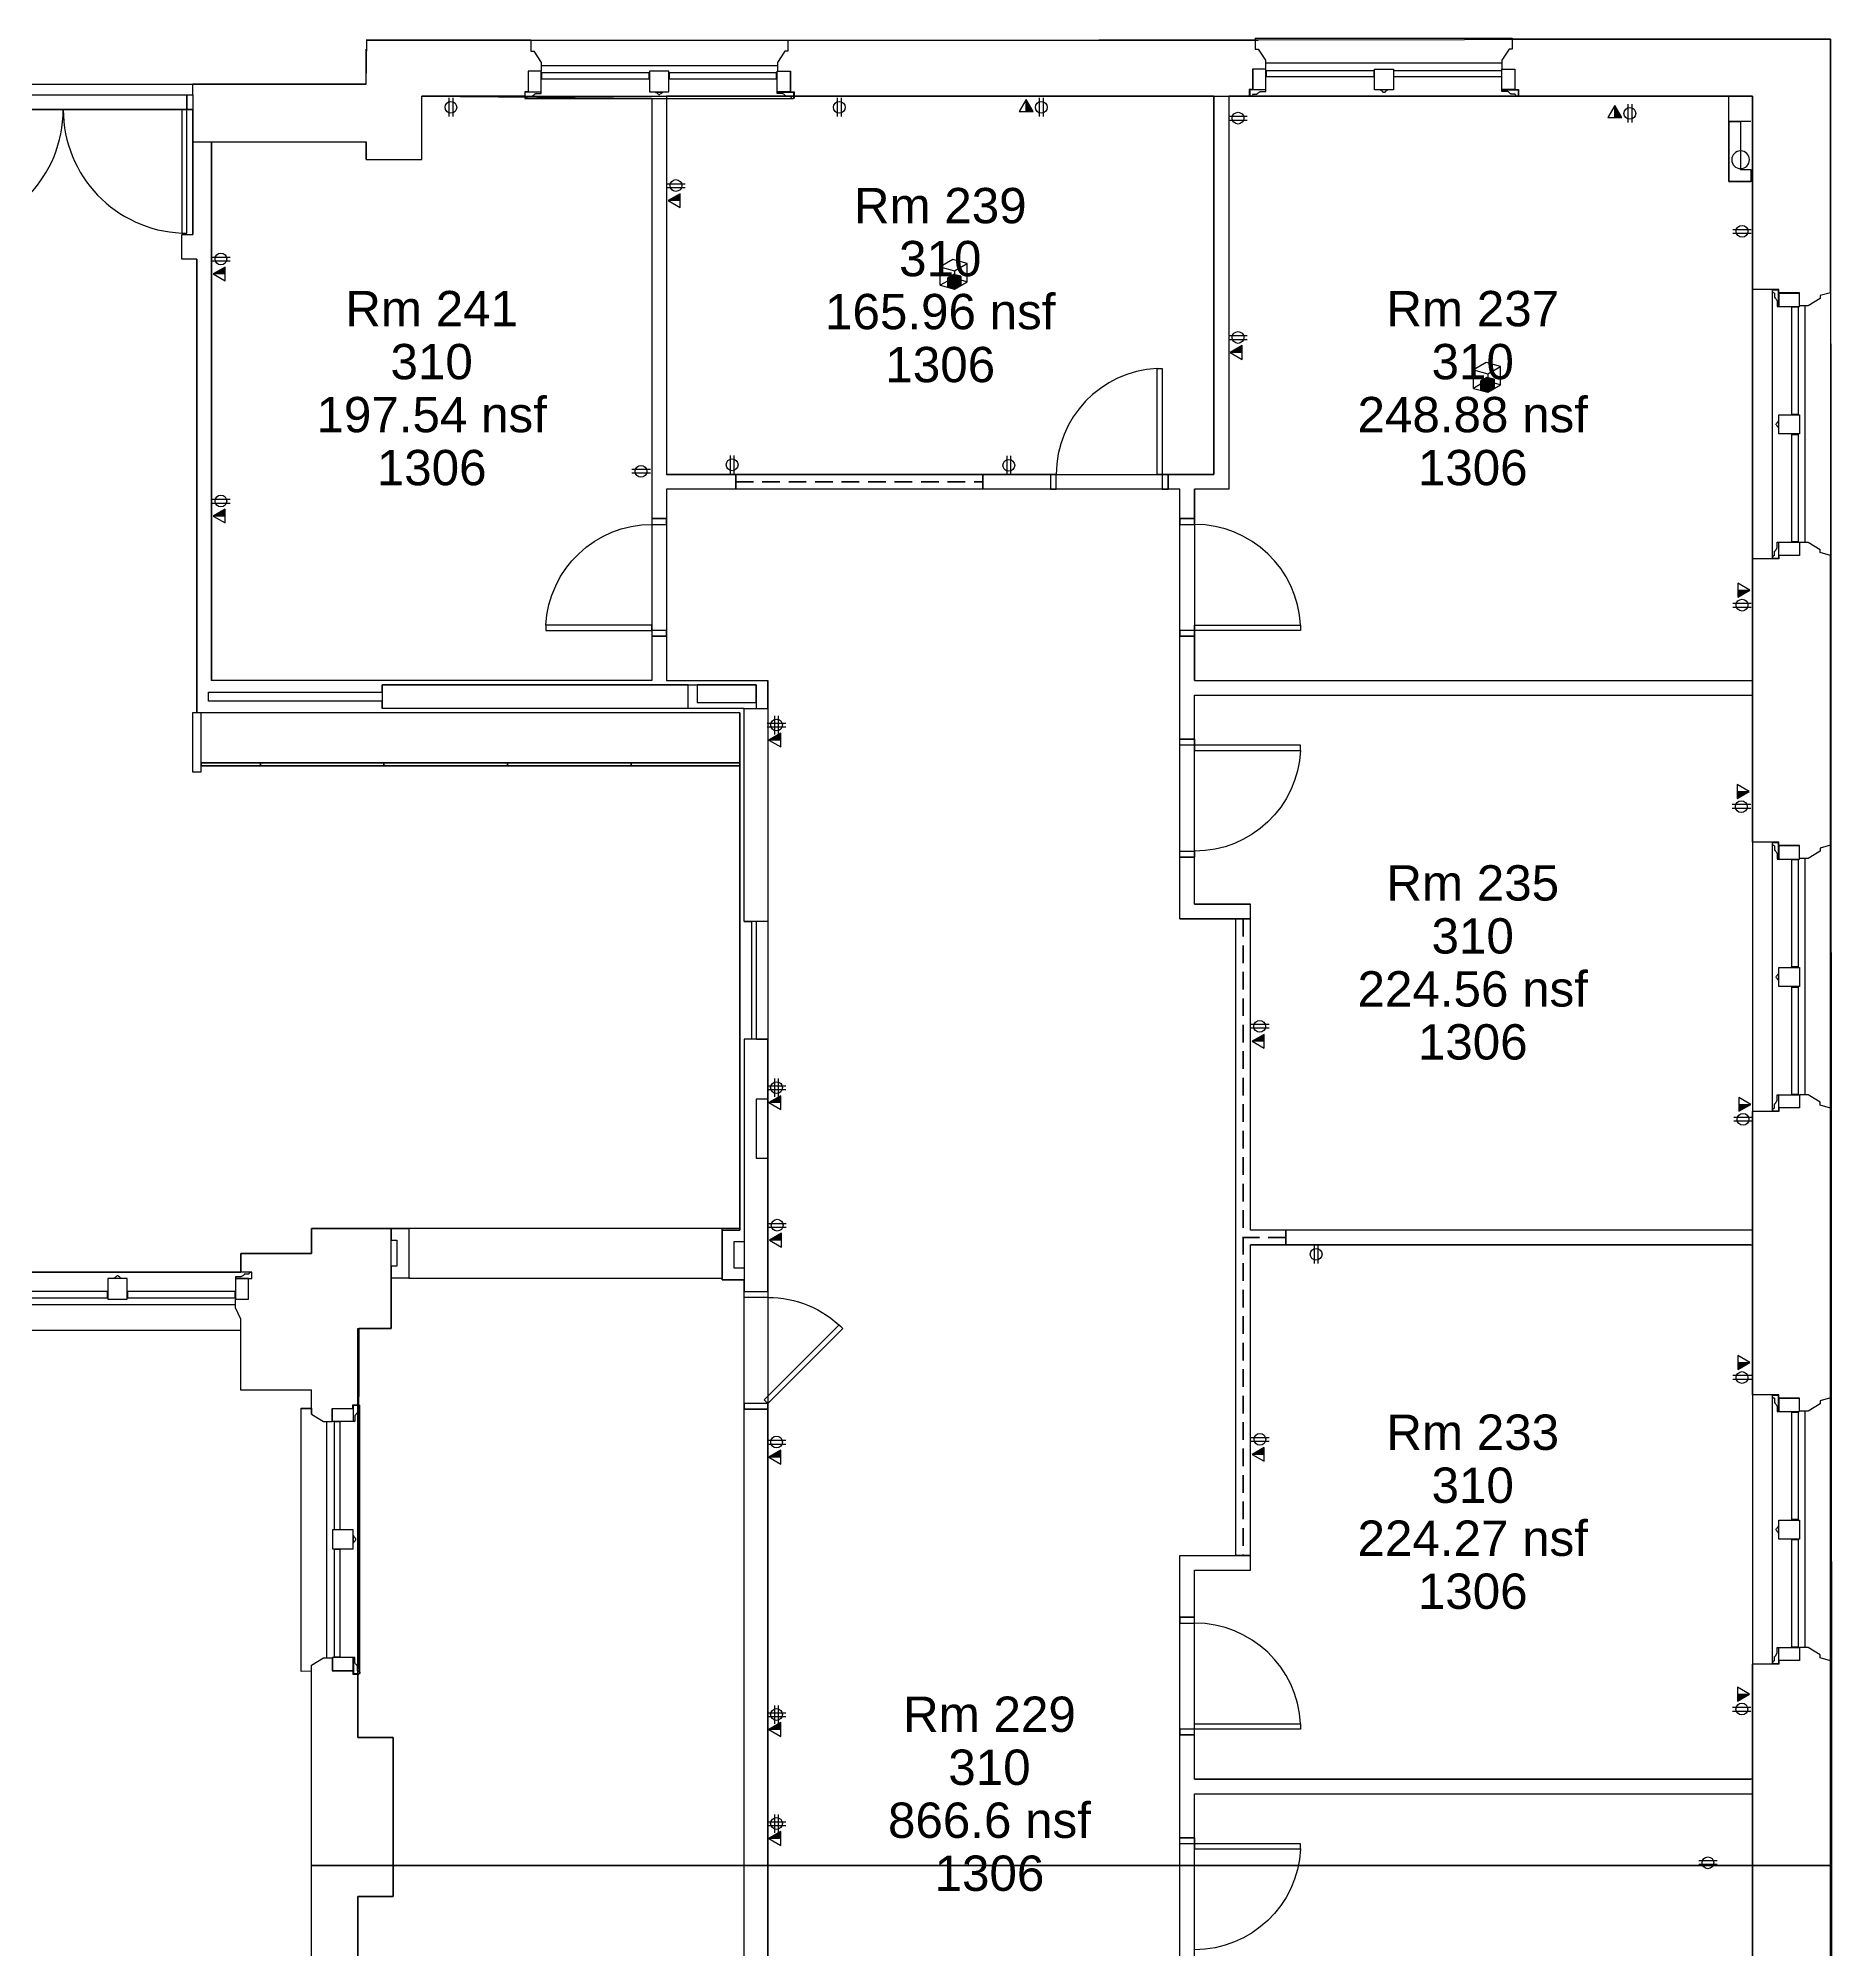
# Model space of a CAD drawing. Header units: inches. Extents: x 303 to 6178, y 668 to 3148.
# Drawn here: x 3339 to 3949, y 1777 to 2427 of the extents above; entities that cross this region are included whole.
import ezdxf

# ---------------------------------------------------------------- set-up
doc = ezdxf.new("R2010")
doc.units = ezdxf.units.IN
doc.header["$LTSCALE"] = 48
doc.header["$MEASUREMENT"] = 0
doc.linetypes.add('FLPA-2$0$HIDDEN2', pattern=[0.1875, 0.125, -0.0625])
doc.layers.get('0').update_dxf_attribs({"linetype": 'CONTINUOUS'})
for name, color, linetype in [('BACKGRN', 7, 'CONTINUOUS'), ('FLPA-2$0$A-FLOR-DOOR-E', 7, 'CONTINUOUS'), ('FLPA-2$0$A-FLOR-DOOR-N', 7, 'CONTINUOUS'), ('FLPA-2$0$A-FLOR-ELEC-N', 7, 'CONTINUOUS'), ('FLPA-2$0$A-FLOR-JAMB-E', 7, 'CONTINUOUS'), ('FLPA-2$0$A-FLOR-JAMB-N', 7, 'CONTINUOUS'), ('FLPA-2$0$A-FLOR-PATT-N', 7, 'CONTINUOUS'), ('FLPA-2$0$A-FLOR-PLMB-E', 7, 'CONTINUOUS'), ('FLPA-2$0$A-WALL-FULL-E', 7, 'CONTINUOUS'), ('FLPA-2$0$A-WALL-FULL-N', 7, 'CONTINUOUS'), ('FLPA-2$0$A-WALL-SHFT-N', 7, 'CONTINUOUS'), ('FLPA-2$0$FURNITURE', 7, 'CONTINUOUS'), ('triGrossAreaLayer', 7, 'CONTINUOUS'), ('triHiddenItemLayer', 7, 'CONTINUOUS'), ('triLabelLayer', 7, 'CONTINUOUS'), ('triMeasuredGrossAreaLayer', 7, 'CONTINUOUS'), ('triSpaceLayer', 7, 'CONTINUOUS'), ('WNDW', 7, 'CONTINUOUS')]:
    doc.layers.add(name, color=color, linetype=linetype)
doc.layers.add('FLPA-2$0$A-FLOR-OVHD-N', color=7, linetype='FLPA-2$0$HIDDEN2', lineweight=50)
doc.layers.add('FLPA-2$0$A-GLAZ-FULL-N', color=7, linetype='CONTINUOUS', lineweight=50)
doc.styles.add('FLPA-2$0$TITLEBLK', font='arial.ttf', dxfattribs={"width": 0.9, "height": 0.125})
doc.styles.add('SIMPLEX', font='SIMPLEX')

# ---------------------------------------------------------------- blocks, each defined once
blk = doc.blocks.new('MUL')
for p, q in [((-1.1, 7.06), (-1.1, 9.19)), ((4.42, 7.06), (-1.1, 7.06)), ((-0.1, 8.46), (1.43, 8.46)), ((1.43, 8.46), (1.43, 8.28)), ((2.45, 7.68), (2.45, 7.59)), ((2.45, 7.59), (4.42, 7.59)), ((4.42, 7.59), (4.42, 7.06))]:
    blk.add_line(p, q)
blk.add_lwpolyline([(0, 0), (0, 6.96), (4.42, 6.96), (4.42, 0)], close=True)
for centre, radius, start, end in [((-0.89, 8.42), 0.796, 2.64966, 104.90772), ((1.42, 7.67), 0.61, 26.65212, 89.70214), ((2.42, 8.19), 0.509, 208.9058, 273.94992)]:
    blk.add_arc(centre, radius, start, end)
blk = doc.blocks.new('CEN-MUL')
for p, q in [((-1.22, 7.14), (-1.22, 7.04)), ((-1.22, 7.04), (1.22, 7.04)), ((-0.2, 7.92), (-0.2, 7.74)), ((-0.2, 7.92), (0.2, 7.92)), ((0.2, 7.92), (0.2, 7.74)), ((1.22, 7.14), (1.22, 7.04))]:
    blk.add_line(p, q)
blk.add_lwpolyline([(-3.25, 0), (-3.25, 7), (3.25, 7), (3.25, 0)], close=True)
for centre, radius, start, end in [((-1.18, 7.65), 0.509, 266.05008, 331.0942), ((-0.19, 7.13), 0.61, 90.29786, 153.34788), ((0.19, 7.13), 0.61, 26.65212, 89.70214), ((1.18, 7.65), 0.509, 208.9058, 273.94992)]:
    blk.add_arc(centre, radius, start, end)
blk = doc.blocks.new('WIN-7-5')
at = {"layer": 'WNDW'}
for p, q in [((-90.1, 2.23), (1.1, 2.23)), ((-84.58, -8.96), (-4.42, -8.96))]:
    blk.add_line(p, q, dxfattribs=at)
for points in [[(-84.43, -6.47), (-84.43, -4.36), (-47.92, -4.36), (-47.92, -6.47)], [(-41.1, -6.47), (-41.1, -4.36), (-4.59, -4.36), (-4.59, -6.47)]]:
    blk.add_lwpolyline(points, close=True, dxfattribs=at)
for name, p in [('MUL', (-89, -6.96)), ('CEN-MUL', (-44.5, -6.96))]:
    blk.add_blockref(name, p, dxfattribs=at)
at = {"layer": 'WNDW', "xscale": -1}
blk.add_blockref('MUL', (0, -6.96), dxfattribs=at)
blk = doc.blocks.new('FLPA-2$0$DR36N')
at = {"linetype": 'Continuous', "lineweight": -3}
blk.add_lwpolyline([(0, 0), (1.75, 0), (1.75, 36), (0, 36)], close=True, dxfattribs=at)
at = {"linetype": 'Continuous', "lineweight": -3, "extrusion": (0, 0, -1)}
blk.add_arc((0.08, -0.03), 36.08, 92.90609, 179.94791, dxfattribs=at)
blk = doc.blocks.new('FLPA-2$0$data port')
at = {"layer": 'FLPA-2$0$FURNITURE'}
blk.add_hatch(color=256, dxfattribs=at).paths.add_polyline_path([(3106.35, 4643.35), (3110.42, 4643.35), (3110.42, 4645.7)])
blk.add_line((3110.42, 4643.35), (3106.35, 4643.35), dxfattribs=at)
blk.add_lwpolyline([(3106.35, 4643.35), (3110.42, 4641), (3110.42, 4645.7)], close=True, dxfattribs=at)
blk = doc.blocks.new('FLPA-2$0$elect')
at = {"layer": 'FLPA-2$0$FURNITURE'}
for p, q in [((3108.13, 4651.02), (3114.42, 4651.02)), ((3108.13, 4649.72), (3114.42, 4649.72))]:
    blk.add_line(p, q, dxfattribs=at)
blk.add_circle((3111.32, 4650.4), 2, dxfattribs=at)
blk = doc.blocks.new('FLPA-2$0$trash')
at = {"layer": 'FLPA-2$0$FURNITURE'}
for name, p, rotation in [('FLPA-2$0$elect', (-5084.57, 3110.37), 270), ('FLPA-2$0$elect', (-4952.62, 3110.37), 270), ('FLPA-2$0$data port', (-4882.05, 3108.05), 270), ('FLPA-2$0$elect', (-4883.99, 3110.37), 270), ('FLPA-2$0$elect', (-4684.01, 3108.3), 270), ('FLPA-2$0$data port', (-4682.07, 3105.99), 270), ('FLPA-2$0$elect', (2741.73, 4525.77), 180), ('FLPA-2$0$elect', (-4989.01, 2988.91), 270), ('FLPA-2$0$elect', (-4895.02, 2988.74), 270), ('FLPA-2$0$data port', (3113.44, 4478.32), 180), ('FLPA-2$0$elect', (4326.87, -3322.12), 90), ('FLPA-2$0$data port', (3113.25, 4409.92), 180), ('FLPA-2$0$elect', (3115.56, 4411.86), 180), ('FLPA-2$0$elect', (2951.92, 4337.18), 180), ('FLPA-2$0$elect', (4326.87, -3445.33), 90), ('FLPA-2$0$data port', (3113.84, 4303.65), 180), ('FLPA-2$0$elect', (3116.16, 4305.59), 180), ('FLPA-2$0$elect', (-4790.61, 2720.7), 270), ('FLPA-2$0$data port', (3113.5, 4215.94, -26.88), 180), ('FLPA-2$0$elect', (3115.81, 4217.88, -26.88), 180), ('FLPA-2$0$data port', (3113.37, 4103.25), 180), ('FLPA-2$0$elect', (4326.87, -3658.32), 90), ('FLPA-2$0$elect', (4326.87, -3695.35), 90), ('FLPA-2$0$elect', (3104.22, 4053.01), 180)]:
    blk.add_blockref(name, p, dxfattribs=dict(at, rotation=rotation))
for name, p in [('FLPA-2$0$elect', (-3278.06, -4655.03)), ('FLPA-2$0$elect', (-3469.04, -4677.93)), ('FLPA-2$0$data port', (-3466.73, -4675.99)), ('FLPA-2$0$elect', (-3106.81, -4693.47)), ('FLPA-2$0$elect', (-3623.63, -4702.86)), ('FLPA-2$0$data port', (-3621.32, -4700.92)), ('FLPA-2$0$elect', (-3278.06, -4729.55)), ('FLPA-2$0$data port', (-3275.74, -4727.62)), ('FLPA-2$0$elect', (-3623.63, -4785.11)), ('FLPA-2$0$data port', (-3621.32, -4783.17)), ('FLPA-2$0$elect', (-3106.81, -4820.49)), ('FLPA-2$0$elect', (-3434.84, -4861.2)), ('FLPA-2$0$data port', (-3432.53, -4859.26)), ('FLPA-2$0$data port', (-3268.32, -4961.63)), ('FLPA-2$0$elect', (-3434.84, -4984.41)), ('FLPA-2$0$data port', (-3432.53, -4982.47)), ('FLPA-2$0$elect', (-3434.63, -5031.15)), ('FLPA-2$0$data port', (-3432.32, -5029.21)), ('FLPA-2$0$elect', (-3434.84, -5104.84)), ('FLPA-2$0$elect', (-3270.63, -5103.9)), ('FLPA-2$0$data port', (-3432.53, -5102.9)), ('FLPA-2$0$data port', (-3268.32, -5101.96)), ('FLPA-2$0$elect', (-3434.84, -5197.4)), ('FLPA-2$0$elect', (-3106.88, -5195.56)), ('FLPA-2$0$data port', (-3432.53, -5195.46)), ('FLPA-2$0$elect', (-3434.84, -5234.43)), ('FLPA-2$0$data port', (-3432.53, -5232.49))]:
    blk.add_blockref(name, p, dxfattribs=at)
at = {"layer": 'FLPA-2$0$FURNITURE', "style": 'FLPA-2$0$TITLEBLK', "flags": 1}
for tag in ['CAPGC', 'CAPDH', 'CAPQT', 'CAPMC', 'CAPMG', 'CAPPN']:
    blk.add_attdef(tag, (7.5, -858.63, -65.88), '', height=0.001, dxfattribs=at)
blk = doc.blocks.new('TRGA_TriRefBlock')
h = blk.add_hatch(color=4)
h.dxf.hatch_style = 1
h.paths.add_polyline_path([(4.83, 1.83), (2.41, 2.48), (2.41, -0.65), (4.83, -1.29)])
h.paths.add_polyline_path([(6.99, 3.08), (4.83, 1.83), (4.83, -1.29), (6.99, -0.04)])
h.paths.add_polyline_path([(6.99, 3.08), (4.83, 3.66), (4.83, 1.83)])
h.paths.add_polyline_path([(4.83, 3.66), (4.58, 3.73), (2.41, 2.48), (4.83, 1.83)])
for points in [[(0, 0), (4.83, -1.29), (9.16, 1.21), (9.16, 7.46), (4.33, 8.75), (0, 6.25), (4.83, 4.96), (9.16, 7.46)], [(0, 0), (0, 6.25)], [(2.41, 1.39), (0, 0)], [(2.41, 2.48), (2.41, -0.65), (4.83, -1.29), (4.83, 1.83), (6.99, 3.08), (6.99, -0.04), (4.83, -1.29)], [(2.41, 2.48), (2.41, -0.65)], [(4.83, 4.96), (4.83, -1.29)], [(6.99, 3.08), (6.99, -0.04)], [(9.16, 1.21), (6.99, 1.79)]]:
    blk.add_lwpolyline(points)
blk.add_lwpolyline([(2.41, 2.48), (4.83, 1.83), (6.99, 3.08), (4.58, 3.73)], close=True)

msp = doc.modelspace()

# ---------------------------------------------------------------- linework, layer by layer
at = {"linetype": 'Continuous'}
for p, q in [((3841.69, 2407.1), (3743.26, 2407.1)), ((3407.68, 2007.6), (3407.68, 2013.89))]:
    msp.add_line(p, q, dxfattribs=at)
for points in [[(3506.19, 2426.07), (3506.19, 2422.37), (3507.19, 2422.37), (3509.69, 2418.57), (3509.69, 2415.57), (3505.27, 2415.57), (3505.27, 2408.61), (3504.11, 2408.61), (3504.11, 2406.37)], [(3593.53, 2426.07), (3593.52, 2422.37), (3592.52, 2422.37), (3590.02, 2418.57), (3590.02, 2415.57), (3594.44, 2415.57), (3594.44, 2408.61), (3595.61, 2408.61), (3595.61, 2406.37)], [(3752.26, 2426.8), (3752.27, 2423.1), (3753.27, 2423.1), (3755.77, 2419.3), (3755.77, 2416.3), (3751.35, 2416.3), (3751.35, 2409.34), (3750.18, 2409.34), (3750.18, 2407.1)], [(3839.6, 2426.8), (3839.6, 2423.1), (3838.6, 2423.1), (3836.1, 2419.3), (3836.1, 2416.3), (3840.52, 2416.3), (3840.52, 2409.34), (3841.69, 2409.34), (3841.69, 2407.1)], [(3947.68, 2340.35), (3944.18, 2339.35), (3944.18, 2338.35), (3940.18, 2335.85), (3937.18, 2335.85), (3937.18, 2340.27), (3930.22, 2340.27), (3930.22, 2341.44), (3921.18, 2341.44)], [(3947.68, 2251.02), (3944.18, 2252.02), (3944.18, 2253.02), (3940.18, 2255.52), (3937.18, 2255.52), (3937.18, 2251.1), (3930.22, 2251.1), (3930.22, 2249.93), (3921.18, 2249.93)], [(3947.68, 2152.6), (3944.18, 2151.6), (3944.18, 2150.6), (3940.18, 2148.1), (3937.18, 2148.1), (3937.18, 2152.52), (3930.22, 2152.52), (3930.22, 2153.69), (3921.18, 2153.69)], [(3947.68, 2063.27), (3944.18, 2064.27), (3944.18, 2065.27), (3940.18, 2067.77), (3937.18, 2067.77), (3937.18, 2063.35), (3930.22, 2063.35), (3930.22, 2062.18), (3921.18, 2062.18)], [(3407.68, 1991.6), (3407.68, 1991.6), (3407.68, 1991.6), (3405.83, 1995.4), (3405.83, 1998.4), (3410.25, 1998.4), (3410.25, 2005.36), (3411.42, 2005.36), (3411.42, 2007.6)], [(3428.18, 1961.35), (3431.68, 1961.32), (3431.68, 1959.35), (3435.68, 1956.85), (3438.68, 1956.85), (3438.68, 1961.27), (3445.64, 1961.27), (3445.64, 1962.44), (3447.68, 1962.44)], [(3947.68, 1964.85), (3944.18, 1963.85), (3944.18, 1962.85), (3940.18, 1960.35), (3937.18, 1960.35), (3937.18, 1964.77), (3930.22, 1964.77), (3930.22, 1965.94), (3921.18, 1965.94)], [(3947.68, 1875.52), (3944.18, 1876.52), (3944.18, 1877.52), (3940.18, 1880.02), (3937.18, 1880.02), (3937.18, 1875.6), (3930.22, 1875.6), (3930.22, 1874.43), (3921.18, 1874.43)], [(3428.18, 1872.02), (3431.68, 1872.06), (3431.68, 1874.02), (3435.68, 1876.52), (3438.68, 1876.52), (3438.68, 1872.1), (3445.64, 1872.1), (3445.64, 1870.93), (3447.68, 1870.93)]]:
    msp.add_lwpolyline(points)
at = {"layer": 'BACKGRN'}
for p, q in [((3450.18, 2411.3), (3450.18, 2423.1)), ((3506.2, 2426.09), (3450.19, 2426.09)), ((3753.28, 2426.07), (3593.53, 2426.07)), ((3947.68, 2426.49), (3839.6, 2426.49)), ((3947.68, 2340.35), (3947.68, 2426.49)), ((3391.31, 2411.3), (3450.18, 2411.3)), ((3391.31, 2407.6), (3391.31, 2411.3)), ((3469.18, 2385.6), (3469.18, 2407.1)), ((3504.11, 2407.1), (3469.18, 2407.1)), ((3738.26, 2407.1), (3595.61, 2407.1)), ((3921.18, 2407.1), (3841.69, 2407.1)), ((3921.18, 2341.44), (3921.18, 2407.1)), ((3397.68, 2391.6), (3450.18, 2391.6)), ((3450.18, 2385.6), (3450.18, 2391.6)), ((3450.18, 2385.6), (3469.18, 2385.6)), ((3921.18, 2153.69), (3921.18, 2249.93)), ((3947.68, 2152.6), (3947.68, 2251.02)), ((3921.18, 1965.94), (3921.18, 2062.18)), ((3947.68, 1964.85), (3947.68, 2063.27)), ((3458.68, 1988.44), (3458.68, 2020.35)), ((3407.68, 1967.6), (3407.68, 1991.6)), ((3447.68, 1962.44), (3447.68, 1988.44)), ((3447.68, 1988.44), (3458.68, 1988.44)), ((3407.68, 1967.6), (3431.68, 1967.6)), ((3431.68, 1959.35), (3431.68, 1967.6)), ((3431.68, 1770.35), (3431.68, 1874.02)), ((3447.38, 1849.43), (3447.38, 1870.93)), ((3921.18, 1773.44), (3921.18, 1874.43)), ((3947.68, 1772.35), (3947.68, 1875.52)), ((3447.38, 1849.43), (3459.38, 1849.43)), ((3459.38, 1849.43), (3459.38, 1795.43)), ((3447.38, 1773.44), (3447.38, 1795.43)), ((3459.38, 1795.43), (3447.38, 1795.43))]:
    msp.add_line(p, q, dxfattribs=at)
at = {"layer": 'FLPA-2$0$A-FLOR-DOOR-E', "lineweight": -3}
for points in [[(3389.31, 2402.6), (3387.56, 2402.6), (3387.56, 2360.6), (3389.31, 2360.6)], [(3586.68, 1962.99), (3585.45, 1964.23), (3610.9, 1989.69), (3612.14, 1988.45)]]:
    msp.add_lwpolyline(points, close=True, dxfattribs=at)
for centre, start, end in [((3305.26, 2402.61), 272.45503, 359.98272), ((3389.36, 2402.61), 180.01728, 267.54497)]:
    msp.add_arc(centre, 42.05, start, end, dxfattribs=at)
at = {"layer": 'FLPA-2$0$A-FLOR-DOOR-E', "lineweight": -3, "extrusion": (0, 0, -1)}
msp.add_arc((-3586.68, 1962.99), 36, 90, 135, dxfattribs=at)
at = {"layer": 'FLPA-2$0$A-FLOR-ELEC-N'}
msp.add_lwpolyline([(3562.68, 2201.1), (3582.68, 2201.1), (3582.68, 2207.1), (3562.68, 2207.1)], close=True, dxfattribs=at)
at = {"layer": 'FLPA-2$0$A-FLOR-JAMB-E', "lineweight": -3}
for points in [[(3389.31, 2407.6), (3391.31, 2407.6), (3391.31, 2402.6), (3389.31, 2402.6)], [(3578.68, 1998.99), (3578.68, 2000.99), (3586.68, 2000.99), (3586.68, 1998.99)], [(3578.68, 1962.99), (3578.68, 1960.99), (3586.68, 1960.99), (3586.68, 1962.99)]]:
    msp.add_lwpolyline(points, close=True, dxfattribs=at)
at = {"layer": 'FLPA-2$0$A-FLOR-JAMB-N', "linetype": 'Continuous', "lineweight": -3}
for points in [[(3684.68, 2278.6), (3682.68, 2278.6), (3682.68, 2273.6), (3684.68, 2273.6)], [(3722.68, 2278.6), (3720.68, 2278.6), (3720.68, 2273.6), (3722.68, 2273.6)], [(3552.28, 2261.6), (3552.28, 2263.6), (3547.28, 2263.6), (3547.28, 2261.6)], [(3731.68, 2261.6), (3731.68, 2263.6), (3726.68, 2263.6), (3726.68, 2261.6)], [(3552.28, 2223.6), (3552.28, 2225.6), (3547.28, 2225.6), (3547.28, 2223.6)], [(3731.68, 2223.6), (3731.68, 2225.6), (3726.68, 2225.6), (3726.68, 2223.6)], [(3731.68, 2188.6), (3731.68, 2186.6), (3726.68, 2186.6), (3726.68, 2188.6)], [(3731.68, 2150.6), (3731.68, 2148.6), (3726.68, 2148.6), (3726.68, 2150.6)], [(3731.68, 1888.35), (3731.68, 1890.35), (3726.68, 1890.35), (3726.68, 1888.35)], [(3731.68, 1850.35), (3731.68, 1852.35), (3726.68, 1852.35), (3726.68, 1850.35)], [(3731.68, 1815.35), (3731.68, 1813.35), (3726.68, 1813.35), (3726.68, 1815.35)]]:
    msp.add_lwpolyline(points, close=True, dxfattribs=at)
at = {"layer": 'FLPA-2$0$A-FLOR-OVHD-N', "lineweight": 120}
for p, q in [((3575.77, 2278.6), (3575.77, 2273.6)), ((3575.77, 2276.1), (3659.77, 2276.1)), ((3659.77, 2278.6), (3659.77, 2273.6)), ((3745.68, 2127.6), (3750.68, 2127.6)), ((3748.18, 2127.6), (3748.18, 1911.35)), ((3762.68, 2016.85), (3762.68, 2021.85)), ((3762.68, 2019.35), (3748.18, 2019.35)), ((3745.68, 1911.35), (3750.68, 1911.35))]:
    msp.add_line(p, q, dxfattribs=at)
at = {"layer": 'FLPA-2$0$A-FLOR-PATT-N'}
for points in [[(3305.31, 2407.6), (3389.31, 2407.6), (3389.31, 2402.6), (3305.31, 2402.6)], [(3464.68, 2005.58), (3571.18, 2005.58), (3571.18, 2022.44), (3464.68, 2022.44)]]:
    msp.add_lwpolyline(points, close=True, dxfattribs=at)
msp.add_lwpolyline([(3577.18, 2022.44), (3431.68, 2022.44), (3431.68, 2022.44)], dxfattribs=at)
at = {"layer": 'FLPA-2$0$A-FLOR-PLMB-E', "extrusion": (0, 0, -1)}
msp.add_circle((-3917.18, 2385.51), 3, dxfattribs=at)
at = {"layer": 'FLPA-2$0$A-GLAZ-FULL-N', "lineweight": 120}
msp.add_lwpolyline([(3394.18, 2179.61), (3414.28, 2179.61), (3414.28, 2180.61), (3394.18, 2180.61)], close=True, dxfattribs=at)
at = {"layer": 'FLPA-2$0$A-GLAZ-FULL-N', "lineweight": 120, "elevation": 0}
for points in [[(3414.28, 2179.61), (3456.28, 2179.61), (3456.28, 2180.61), (3414.28, 2180.61)], [(3456.28, 2179.61), (3498.28, 2179.61), (3498.28, 2180.61), (3456.28, 2180.61)], [(3498.28, 2179.61), (3540.28, 2179.61), (3540.28, 2180.61), (3498.28, 2180.61)], [(3540.28, 2179.61), (3577.17, 2179.61), (3577.17, 2180.61), (3540.28, 2180.61)]]:
    msp.add_lwpolyline(points, close=True, dxfattribs=at)
at = {"layer": 'FLPA-2$0$A-WALL-FULL-E', "linetype": 'Continuous', "lineweight": -3}
for p, q in [((3391.31, 2407.6), (3391.31, 2360.1)), ((3387.56, 2360.1), (3391.31, 2360.1)), ((3387.56, 2351.76), (3387.56, 2360.1)), ((3392.68, 2351.76), (3387.56, 2351.76)), ((3559.68, 2207.1), (3455.68, 2207.1)), ((3455.68, 2207.1), (3455.68, 2199.11)), ((3559.68, 2199.1), (3559.68, 2207.1)), ((3559.68, 2199.1), (3455.68, 2199.11)), ((3586.68, 2086.73), (3578.68, 2086.73)), ((3578.68, 2086.73), (3578.68, 2000.99)), ((3586.68, 2000.99), (3586.68, 2086.73)), ((3431.68, 2013.89), (3407.68, 2013.89)), ((3578.68, 2000.99), (3586.68, 2000.99)), ((3578.68, 1667.85), (3578.68, 1960.99)), ((3586.68, 1960.99), (3578.68, 1960.99)), ((3586.68, 1667.85), (3586.68, 1960.99))]:
    msp.add_line(p, q, dxfattribs=at)
at = {"layer": 'FLPA-2$0$A-WALL-FULL-E'}
for p, q in [((3913.18, 2398.51), (3913.18, 2406.51)), ((3920.68, 2398.51), (3913.18, 2398.51)), ((3458.68, 2022.44), (3431.68, 2022.44)), ((3431.68, 2013.89), (3431.68, 2022.44))]:
    msp.add_line(p, q, dxfattribs=at)
at = {"layer": 'FLPA-2$0$A-WALL-FULL-E', "linetype": 'Continuous', "lineweight": -3}
msp.add_lwpolyline([(3586.68, 2199.1), (3586.68, 2126.73), (3578.68, 2126.73), (3578.68, 2199.1), (3586.68, 2199.1)], dxfattribs=at)
at = {"layer": 'FLPA-2$0$A-WALL-FULL-N'}
for p, q in [((3547.28, 2406.43), (3547.28, 2263.6)), ((3552.28, 2406.43), (3552.28, 2278.6)), ((3913.18, 2398.51), (3913.18, 2378.17)), ((3913.18, 2378.17), (3920.68, 2378.17)), ((3552.28, 2273.6), (3552.28, 2263.6)), ((3547.28, 2263.6), (3552.28, 2263.6)), ((3552.28, 2223.6), (3547.28, 2223.6)), ((3547.28, 2223.6), (3547.28, 2208.6)), ((3552.28, 2223.6), (3552.28, 2208.6))]:
    msp.add_line(p, q, dxfattribs=at)
at = {"layer": 'FLPA-2$0$A-WALL-FULL-N', "linetype": 'Continuous', "lineweight": -3}
for p, q in [((3738.26, 2407.1), (3738.26, 2278.6)), ((3743.26, 2407.1), (3743.26, 2273.6)), ((3397.68, 2391.6), (3397.68, 2208.6)), ((3392.68, 2351.76), (3392.68, 2197.61)), ((3683.26, 2278.6), (3552.28, 2278.6)), ((3683.26, 2273.6), (3552.28, 2273.6)), ((3682.68, 2278.6), (3682.68, 2273.6)), ((3738.26, 2278.6), (3722.68, 2278.6)), ((3722.68, 2278.6), (3722.68, 2273.6)), ((3726.68, 2273.6), (3722.68, 2273.6)), ((3726.68, 2263.6), (3726.68, 2273.6)), ((3743.26, 2273.6), (3731.68, 2273.6)), ((3731.68, 2263.6), (3731.68, 2273.6)), ((3726.68, 2263.6), (3731.68, 2263.6)), ((3731.68, 2223.6), (3726.68, 2223.6)), ((3726.68, 2188.6), (3726.68, 2223.6)), ((3731.68, 2208.6), (3731.68, 2223.6)), ((3547.28, 2208.6), (3397.68, 2208.6)), ((3552.28, 2208.6), (3586.68, 2208.6)), ((3586.68, 2199.1), (3586.68, 2208.6)), ((3731.68, 2208.6), (3921.18, 2208.6)), ((3731.68, 2203.6), (3921.18, 2203.6)), ((3731.68, 2188.6), (3731.68, 2203.6)), ((3577.18, 2197.61), (3392.68, 2197.61)), ((3577.18, 2197.61), (3577.18, 2021.85)), ((3731.68, 2188.6), (3726.68, 2188.6)), ((3726.68, 2148.6), (3731.68, 2148.6)), ((3726.68, 2127.6), (3726.68, 2148.6)), ((3731.68, 2132.6), (3731.68, 2148.6)), ((3731.68, 2132.6), (3750.68, 2132.6)), ((3750.68, 2021.85), (3750.68, 2132.6)), ((3586.68, 2126.73), (3586.68, 2086.73)), ((3726.68, 2127.6), (3745.68, 2127.6)), ((3745.68, 1911.35), (3745.68, 2127.6)), ((3586.68, 2066.35), (3586.68, 2046.35)), ((3577.18, 2021.85), (3571.18, 2021.85)), ((3571.18, 2021.85), (3571.18, 2004.99)), ((3920.68, 2021.85), (3750.68, 2021.85)), ((3920.68, 2016.85), (3750.68, 2016.85)), ((3750.68, 1906.35), (3750.68, 2016.85)), ((3571.18, 2004.99), (3578.68, 2004.99)), ((3726.68, 1911.35), (3745.68, 1911.35)), ((3726.68, 1890.35), (3726.68, 1911.35)), ((3731.68, 1890.35), (3731.68, 1906.35)), ((3731.68, 1906.35), (3750.68, 1906.35)), ((3726.68, 1890.35), (3731.68, 1890.35)), ((3731.68, 1850.35), (3726.68, 1850.35)), ((3726.68, 1815.35), (3726.68, 1850.35)), ((3731.68, 1835.35), (3731.68, 1850.35)), ((3731.68, 1835.35), (3920.68, 1835.35)), ((3731.68, 1830.35), (3921.18, 1830.35)), ((3731.68, 1815.35), (3731.68, 1830.35)), ((3731.68, 1815.35), (3726.68, 1815.35))]:
    msp.add_line(p, q, dxfattribs=at)
msp.add_lwpolyline([(3391.18, 2197.61), (3391.18, 2177.61), (3394.18, 2177.61), (3394.18, 2197.61)], close=True, dxfattribs=at)
msp.add_lwpolyline([(3458.68, 2022.44), (3464.68, 2022.44), (3464.68, 2005.58), (3458.68, 2005.58)], dxfattribs=at)
at = {"layer": 'FLPA-2$0$A-WALL-SHFT-N'}
for p, q in [((3913.18, 2398.51), (3917.18, 2398.51)), ((3917.18, 2398.51), (3917.18, 2382.17)), ((3917.18, 2382.17), (3920.68, 2382.17)), ((3920.68, 2382.17), (3920.68, 2378.17))]:
    msp.add_line(p, q, dxfattribs=at)
for points in [[(3578.68, 2126.73), (3578.68, 2199.1), (3455.68, 2199.11), (3455.68, 2201.61), (3396.68, 2201.61), (3396.68, 2204.6), (3455.68, 2204.6), (3455.68, 2207.1), (3582.68, 2207.1), (3582.68, 2207.1), (3582.68, 2207.1), (3582.68, 2199.1), (3582.68, 2199.1), (3582.68, 2199.1), (3586.68, 2199.1)], [(3578.68, 2126.73), (3581.18, 2126.73), (3581.18, 2086.73), (3578.68, 2086.73), (3578.68, 2017.85), (3575.18, 2017.85), (3575.18, 2008.99), (3578.68, 2008.99), (3578.68, 2004.99)], [(3586.68, 2126.73), (3582.68, 2126.73), (3582.68, 2086.73), (3586.68, 2086.73)], [(3586.68, 2066.35), (3582.68, 2066.35), (3582.68, 2046.35), (3586.68, 2046.35)], [(3458.68, 2022.44), (3458.68, 2018.44), (3460.68, 2018.44), (3460.68, 2009.58), (3458.68, 2009.58), (3458.68, 2005.58)]]:
    msp.add_lwpolyline(points, dxfattribs=at)
at = {"layer": 'triGrossAreaLayer', "linetype": 'Continuous'}
for points in [[(2402.43, 2411.19), (3450.18, 2411.19), (3450.44, 2425.98), (3947.68, 2426.49), (3948.11, 1806.01), (3431.68, 1806.01), (3431.68, 1871.95), (3428.18, 1871.91), (3428.18, 1961.24), (3431.68, 1961.21), (3431.68, 1967.49), (3407.68, 1967.49), (3407.68, 1987.79), (3321.99, 1987.79)], [(3431.68, 1772.21), (3431.68, 1806.01), (3948.11, 1806.01), (3948.5, 1244.56)]]:
    msp.add_lwpolyline(points, dxfattribs=at)
at = {"layer": 'triMeasuredGrossAreaLayer', "linetype": 'Continuous'}
for points in [[(3303.31, 2402.6), (3391.31, 2402.6), (3391.31, 2391.6), (3450.18, 2391.6), (3450.18, 2385.6), (3469.18, 2385.6), (3469.18, 2407.1), (3921.18, 2407.1), (3921.18, 1652.93)], [(3447.68, 1660.43), (3447.38, 1795.43), (3459.38, 1795.43), (3459.38, 1849.43), (3447.38, 1849.43), (3447.38, 1988.44), (3458.68, 1988.44), (3458.68, 2022.44), (3431.68, 2022.44), (3431.68, 2013.89), (3407.68, 2013.89), (3407.68, 2007.6), (3113.06, 2007.6)]]:
    msp.add_lwpolyline(points, dxfattribs=at)
at = {"layer": 'triSpaceLayer', "linetype": 'Continuous'}
for points in [[(3397.68, 2391.6), (3450.18, 2391.6), (3450.18, 2385.6), (3469.18, 2385.6), (3469.18, 2407.1), (3547.28, 2406.43), (3547.28, 2208.6), (3397.68, 2208.6), (3397.68, 2391.6)], [(3552.28, 2278.6), (3738.26, 2278.6), (3738.26, 2407.1), (3552.28, 2407.1)], [(3743.26, 2273.6), (3731.68, 2273.6), (3731.68, 2208.6), (3921.18, 2208.6), (3921.18, 2378.17), (3913.18, 2378.17), (3913.18, 2407.1), (3743.26, 2407.1)], [(3586.68, 1457.53), (3726.68, 1457.53), (3726.68, 1533.53), (3745.68, 1533.53), (3745.68, 1754.35), (3726.68, 1754.35), (3726.68, 1911.35), (3745.68, 1911.35), (3745.68, 2127.6), (3726.68, 2127.6), (3726.68, 2273.6), (3552.28, 2273.6), (3552.28, 2208.6), (3586.68, 2208.6)], [(3731.68, 2203.6), (3921.18, 2203.6), (3921.18, 2021.85), (3750.68, 2021.85), (3750.68, 2132.6), (3731.68, 2132.6), (3731.68, 2203.6)], [(3750.68, 2016.85), (3921.18, 2016.85), (3921.18, 1835.35), (3731.68, 1835.35), (3731.68, 1906.35), (3750.68, 1906.35)], [(3731.68, 1830.35), (3921.18, 1830.35), (3921.18, 1652.93), (3909.18, 1652.93), (3909.18, 1648.84), (3750.68, 1648.84), (3750.68, 1759.35), (3731.68, 1759.35)]]:
    msp.add_lwpolyline(points, close=True, dxfattribs=at)
for points in [[(3578.68, 1256.6), (3578.68, 2004.99), (3571.18, 2004.99), (3571.18, 2021.85), (3577.18, 2021.85), (3577.18, 2197.61), (3392.68, 2197.61), (3392.68, 2351.76), (3387.56, 2351.76), (3387.56, 2360.1), (3391.31, 2360.1), (3391.31, 2402.6), (3303.31, 2402.6)], [(3303.31, 2007.6), (3407.68, 2007.6), (3407.68, 2013.89), (3431.68, 2013.89), (3431.68, 2022.44), (3464.68, 2022.44), (3464.68, 2005.58), (3458.68, 2005.58), (3458.68, 1988.44), (3458.68, 1988.44), (3447.68, 1988.44), (3447.38, 1849.43), (3459.38, 1849.43), (3459.38, 1795.43), (3447.38, 1795.43), (3447.68, 1660.43)]]:
    msp.add_lwpolyline(points, dxfattribs=at)
at = {"layer": 'WNDW'}
for p, q in [((3593.53, 2426.07), (3506.19, 2426.07)), ((3752.26, 2426.8), (3839.6, 2426.8)), ((3921.18, 2341.44), (3921.18, 2249.93)), ((3947.68, 2340.35), (3947.68, 2251.02)), ((3921.18, 2153.69), (3921.18, 2062.18)), ((3947.68, 2063.27), (3947.68, 2152.6)), ((3321.99, 1987.9), (3407.68, 1987.9)), ((3428.18, 1872.02), (3428.18, 1961.35)), ((3921.18, 1965.94), (3921.18, 1874.43)), ((3947.68, 1875.52), (3947.68, 1964.85))]:
    msp.add_line(p, q, dxfattribs=at)

# ---------------------------------------------------------------- block references
msp.add_blockref('FLPA-2$0$trash', (3913.18, 2404.28))
at = {"layer": 'FLPA-2$0$A-FLOR-DOOR-N', "xscale": -1}
msp.add_blockref('FLPA-2$0$DR36N', (3720.68, 2278.6), dxfattribs=at)
at = {"layer": 'FLPA-2$0$A-FLOR-DOOR-N'}
for p, rotation in [((3547.28, 2225.6), 90), ((3731.68, 2186.6), 270), ((3731.68, 1813.35), 270)]:
    msp.add_blockref('FLPA-2$0$DR36N', p, dxfattribs=dict(at, rotation=rotation))
at = {"layer": 'FLPA-2$0$A-FLOR-DOOR-N', "xscale": -1, "rotation": 270}
for p in [(3731.68, 2225.6), (3731.68, 1852.35)]:
    msp.add_blockref('FLPA-2$0$DR36N', p, dxfattribs=at)
at = {"layer": 'triHiddenItemLayer', "linetype": 'Continuous'}
for p in [(3645.27, 2342.85), (3826.43, 2307.85)]:
    msp.add_blockref('TRGA_TriRefBlock', p, dxfattribs=at)
at = {"layer": 'WNDW', "xscale": -1}
for p, rotation in [((3594.28, 2408.6), 180), ((3445.8, 1961.27), 270)]:
    msp.add_blockref('WIN-7-5', p, dxfattribs=dict(at, rotation=rotation))
at = {"layer": 'WNDW'}
for p, rotation in [((3751.51, 2409.33), 180), ((3930.22, 2340.11), 90), ((3930.22, 2152.36), 90), ((3930.22, 1964.61), 90)]:
    msp.add_blockref('WIN-7-5', p, dxfattribs=dict(at, rotation=rotation))
at = {"layer": 'WNDW', "xscale": -1}
msp.add_blockref('WIN-7-5', (3321.25, 2005.37), dxfattribs=at)

# ---------------------------------------------------------------- texts
at = {"layer": 'triLabelLayer', "color": 7, "linetype": 'Continuous', "char_height": 1, "attachment_point": 5, "line_spacing_factor": 0.9, "style": 'SIMPLEX'}
for s, insert in [('{\\fSansSerif;\\H12;Rm 239}{\\fSansSerif;\\H12;\\P310}{\\fSansSerif;\\H12;\\P165.96 nsf}{\\fSansSerif;\\H12;\\P1306}', (3645.27, 2342.85)), ('{\\fSansSerif;\\H12;Rm 241}{\\fSansSerif;\\H12;\\P310}{\\fSansSerif;\\H12;\\P197.54 nsf}{\\fSansSerif;\\H12;\\P1306}', (3472.48, 2307.85)), ('{\\fSansSerif;\\H12;Rm 237}{\\fSansSerif;\\H12;\\P310}{\\fSansSerif;\\H12;\\P248.88 nsf}{\\fSansSerif;\\H12;\\P1306}', (3826.18, 2307.85)), ('{\\fSansSerif;\\H12;Rm 235}{\\fSansSerif;\\H12;\\P310}{\\fSansSerif;\\H12;\\P224.56 nsf}{\\fSansSerif;\\H12;\\P1306}', (3826.18, 2112.73)), ('{\\fSansSerif;\\H12;Rm 233}{\\fSansSerif;\\H12;\\P310}{\\fSansSerif;\\H12;\\P224.27 nsf}{\\fSansSerif;\\H12;\\P1306}', (3826.18, 1926.1)), ('{\\fSansSerif;\\H12;Rm 229}{\\fSansSerif;\\H12;\\P310}{\\fSansSerif;\\H12;\\P866.6 nsf}{\\fSansSerif;\\H12;\\P1306}', (3661.99, 1830.28))]:
    msp.add_mtext(s, dxfattribs=dict(at, insert=insert))
at = {"layer": 'triLabelLayer', "color": 7, "linetype": 'Continuous', "char_height": 1, "attachment_point": 5, "style": 'SIMPLEX'}
for insert in [(3645.27, 2342.85), (3826.43, 2307.85)]:
    msp.add_mtext('{\\fSansSerif;\\H0.01;}', dxfattribs=dict(at, insert=insert))

doc.saveas('drawing.dxf')
